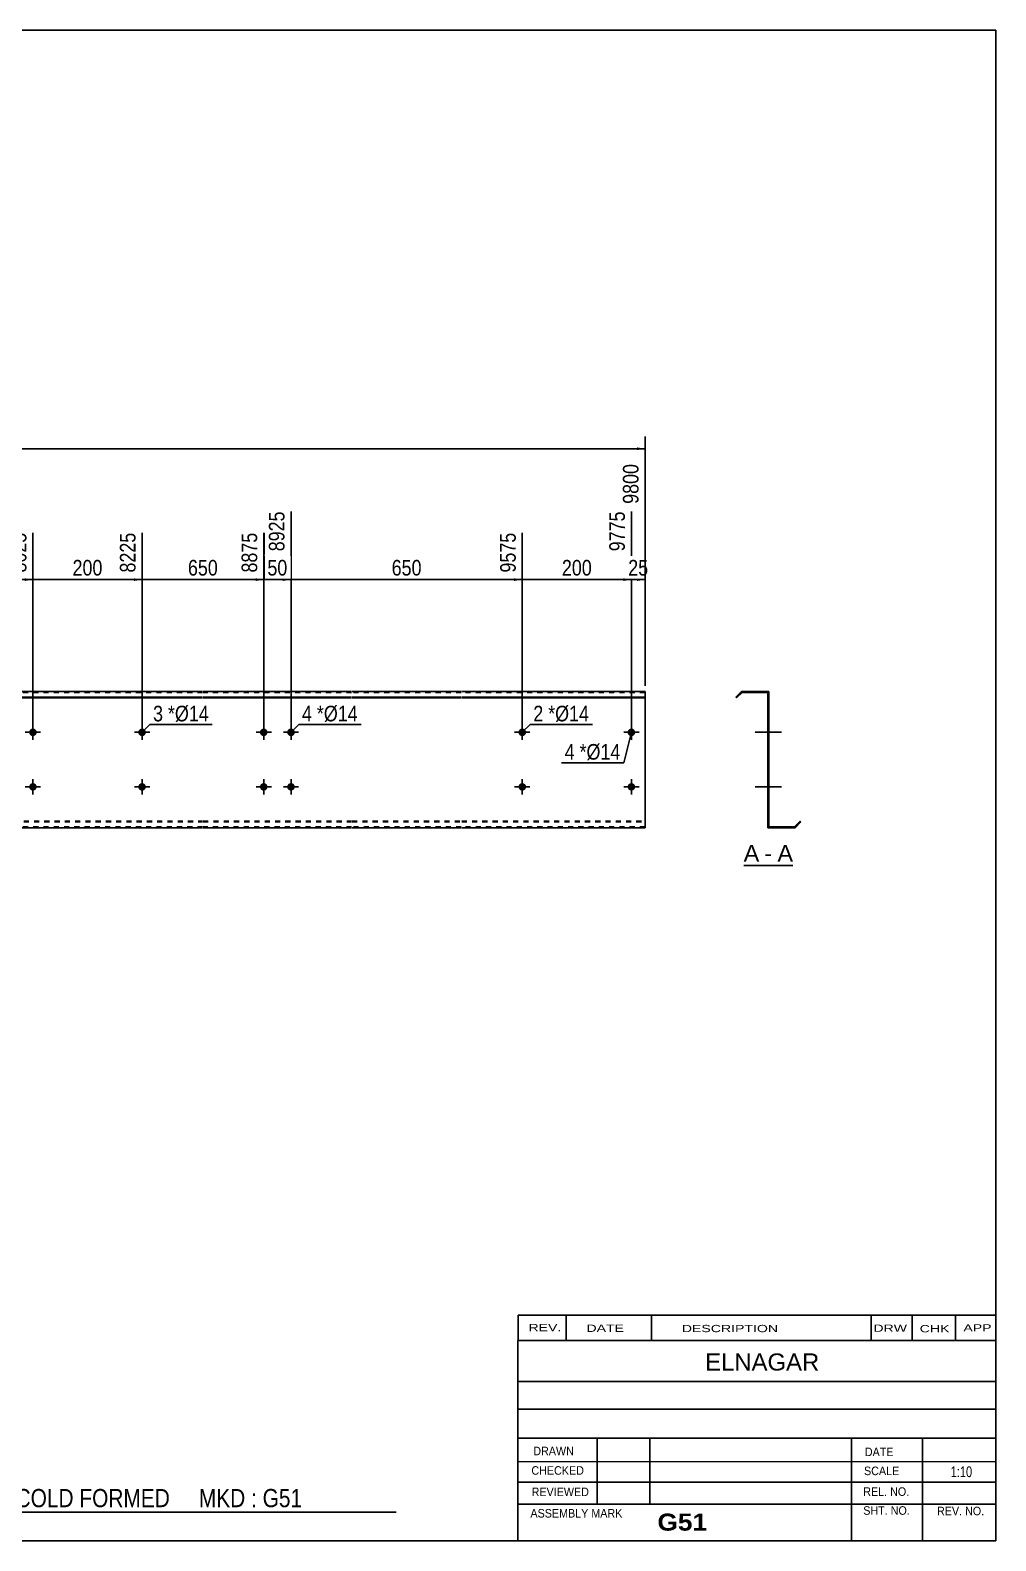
# Model space of a CAD drawing. Header units: millimetres. Extents: x -81 to 321, y -143 to 134.
# Drawn here: x 144.3 to 321.2, y -143.2 to 133.8 of the extents above; entities that cross this region are included whole.
import ezdxf

# ---------------------------------------------------------------- set-up
doc = ezdxf.new("R2010")
doc.units = ezdxf.units.MM
doc.linetypes.add('DXK_LINE_DOT1', pattern=[1.8814, 0.9407, -0.9407])
doc.styles.add('Arial', font='ARIAL.TTF', dxfattribs={"height": 0.2})
doc.styles.add('Arial Bold', font='ARIALBD.TTF', dxfattribs={"height": 0.2})
doc.styles.add('Arial Narrow', font='ARIALN.TTF', dxfattribs={"height": 0.2})

# ---------------------------------------------------------------- blocks, each defined once
blk = doc.blocks.new('Unknown-629088667-1846')
at = {"color": 5, "linetype": 'Continuous'}
for p, q in [((321.25, 133.75), (-78.75, 133.75)), ((-78.75, 133.75), (-78.75, -143.25)), ((321.25, -143.25), (321.25, 133.75)), ((-78.75, -143.25), (321.25, -143.25))]:
    blk.add_line(p, q, dxfattribs=at)
at = {"color": 174, "linetype": 'Continuous', "style": 'Arial'}
blk.add_text('Tekla structures', height=1.9102, rotation=90, dxfattribs=at).set_placement((-79.25, -142.75))
blk = doc.blocks.new('Unknown-629088667-12 - 1239')
at = {"color": 7, "linetype": 'Continuous'}
blk.add_line((275.05, -19.45), (284.08, -19.45), dxfattribs=at)
at = {"color": 0, "linetype": 'Continuous'}
blk.add_wipeout([(277.89, -18.7), (277.89, -15.5), (275.05, -15.5), (275.05, -18.7)], dxfattribs=at)
blk.add_wipeout([(280.28, -18.7), (280.28, -15.5), (278.85, -15.5), (278.85, -18.7)], dxfattribs=at)
at = {"color": 96, "linetype": 'Continuous', "style": 'Arial'}
blk.add_text('A', height=3.06, dxfattribs=at).set_placement((275.05, -18.7))
at = {"color": 0, "linetype": 'Continuous'}
blk.add_wipeout([(284.08, -18.7), (284.08, -15.5), (281.24, -15.5), (281.24, -18.7)], dxfattribs=at)
at = {"color": 96, "linetype": 'Continuous', "style": 'Arial'}
for s, p in [('A', (281.24, -18.7)), ('-', (278.85, -18.7))]:
    blk.add_text(s, height=3.06, dxfattribs=at).set_placement(p)
blk = doc.blocks.new('Part-629088667-1218 - 1203')
at = {"color": 2, "linetype": 'Continuous'}
for p, q in [((0, 12.5), (0, -12.5)), ((33.6, 12.5), (0, 12.5)), ((0, 11.44), (33.6, 11.44)), ((0, 11.3), (33.6, 11.3)), ((69.79, 12.5), (33.7, 12.5)), ((33.7, 11.44), (69.79, 11.44)), ((33.7, 11.3), (69.79, 11.3)), ((112.09, 12.5), (69.89, 12.5)), ((69.89, 11.44), (112.09, 11.44)), ((69.89, 11.3), (112.09, 11.3)), ((133.59, 12.5), (112.19, 12.5)), ((112.19, 11.44), (133.59, 11.44)), ((112.19, 11.3), (133.59, 11.3)), ((175.88, 12.5), (133.69, 12.5)), ((133.69, 11.44), (175.88, 11.44)), ((133.69, 11.3), (175.88, 11.3)), ((203.18, 12.5), (175.98, 12.5)), ((175.98, 11.44), (203.18, 11.44)), ((175.98, 11.3), (203.18, 11.3)), ((223.28, 12.5), (203.28, 12.5)), ((203.28, 11.44), (223.28, 11.44)), ((203.28, 11.3), (223.28, 11.3)), ((256.97, 12.5), (223.38, 12.5)), ((223.38, 11.44), (256.97, 11.44)), ((223.38, 11.3), (256.97, 11.3)), ((256.97, 12.5), (256.97, -12.5)), ((33.6, -12.5), (0, -12.5)), ((69.79, -12.5), (33.7, -12.5)), ((112.09, -12.5), (69.89, -12.5)), ((133.59, -12.5), (112.19, -12.5)), ((175.88, -12.5), (133.69, -12.5)), ((203.18, -12.5), (175.98, -12.5)), ((223.28, -12.5), (203.28, -12.5)), ((256.97, -12.5), (223.38, -12.5))]:
    blk.add_line(p, q, dxfattribs=at)
at = {"color": 7, "linetype": 'DXK_LINE_DOT1'}
for p, q in [((33.6, 12.3), (0, 12.3)), ((69.79, 12.3), (33.7, 12.3)), ((112.09, 12.3), (69.89, 12.3)), ((133.59, 12.3), (112.19, 12.3)), ((175.88, 12.3), (133.69, 12.3)), ((203.18, 12.3), (175.98, 12.3)), ((223.28, 12.3), (203.28, 12.3)), ((256.97, 12.3), (223.38, 12.3)), ((0, -11.3), (33.6, -11.3)), ((0, -11.44), (33.6, -11.44)), ((33.6, -12.3), (0, -12.3)), ((33.7, -11.3), (69.79, -11.3)), ((33.7, -11.44), (69.79, -11.44)), ((69.79, -12.3), (33.7, -12.3)), ((69.89, -11.3), (112.09, -11.3)), ((69.89, -11.44), (112.09, -11.44)), ((112.09, -12.3), (69.89, -12.3)), ((112.19, -11.3), (133.59, -11.3)), ((112.19, -11.44), (133.59, -11.44)), ((133.59, -12.3), (112.19, -12.3)), ((133.69, -11.3), (175.88, -11.3)), ((133.69, -11.44), (175.88, -11.44)), ((175.88, -12.3), (133.69, -12.3)), ((175.98, -11.3), (203.18, -11.3)), ((175.98, -11.44), (203.18, -11.44)), ((203.18, -12.3), (175.98, -12.3)), ((203.28, -11.3), (223.28, -11.3)), ((203.28, -11.44), (223.28, -11.44)), ((223.28, -12.3), (203.28, -12.3)), ((223.38, -11.3), (256.97, -11.3)), ((223.38, -11.44), (256.97, -11.44)), ((256.97, -12.3), (223.38, -12.3))]:
    blk.add_line(p, q, dxfattribs=at)
blk = doc.blocks.new('Bolt-629088667-1224 - 1203')
at = {"linetype": 'Continuous'}
for points in [[(186.38, 5, -1), (187.78, 5, -1)], [(191.38, 5, -1), (192.78, 5, -1)], [(186.38, -5, -1), (187.78, -5, -1)], [(191.38, -5, -1), (192.78, -5, -1)]]:
    blk.add_hatch(color=3, dxfattribs=at).paths.add_polyline_path(points)
at = {"color": 3, "linetype": 'Continuous'}
for p, q in [((187.08, 3.6), (187.08, 6.4)), ((192.08, 3.6), (192.08, 6.4)), ((185.68, 5), (188.48, 5)), ((190.68, 5), (193.48, 5)), ((185.68, -5), (188.48, -5)), ((187.08, -6.4), (187.08, -3.6)), ((190.68, -5), (193.48, -5)), ((192.08, -6.4), (192.08, -3.6))]:
    blk.add_line(p, q, dxfattribs=at)
blk = doc.blocks.new('Bolt-629088667-1225 - 1203')
at = {"linetype": 'Continuous'}
blk.add_hatch(color=3, dxfattribs=at).paths.add_polyline_path([(233.77, 5, -1), (235.17, 5, -1)])
at = {"color": 3, "linetype": 'Continuous'}
for p, q in [((234.47, 3.6), (234.47, 6.4)), ((233.07, 5), (235.87, 5))]:
    blk.add_line(p, q, dxfattribs=at)
blk = doc.blocks.new('Bolt-629088667-1226 - 1203')
at = {"linetype": 'Continuous'}
blk.add_hatch(color=3, dxfattribs=at).paths.add_polyline_path([(233.77, -5, -1), (235.17, -5, -1)])
at = {"color": 3, "linetype": 'Continuous'}
for p, q in [((235.87, -5), (233.07, -5)), ((234.47, -6.4), (234.47, -3.6))]:
    blk.add_line(p, q, dxfattribs=at)
blk = doc.blocks.new('Bolt-629088667-1227 - 1203')
at = {"linetype": 'Continuous'}
blk.add_hatch(color=3, dxfattribs=at).paths.add_polyline_path([(164.08, 5, -1), (165.48, 5, -1)])
at = {"color": 3, "linetype": 'Continuous'}
for p, q in [((164.78, 3.6), (164.78, 6.4)), ((166.18, 5), (163.38, 5))]:
    blk.add_line(p, q, dxfattribs=at)
blk = doc.blocks.new('Bolt-629088667-1228 - 1203')
at = {"linetype": 'Continuous'}
for points in [[(144.08, -5, -1), (145.48, -5, -1)], [(253.77, -5, -1), (255.17, -5, -1)]]:
    blk.add_hatch(color=3, dxfattribs=at).paths.add_polyline_path(points)
at = {"color": 3, "linetype": 'Continuous'}
for p, q in [((146.18, -5), (143.38, -5)), ((144.78, -6.4), (144.78, -3.6)), ((255.87, -5), (253.07, -5)), ((254.47, -6.4), (254.47, -3.6))]:
    blk.add_line(p, q, dxfattribs=at)
blk = doc.blocks.new('Bolt-629088667-1229 - 1203')
at = {"linetype": 'Continuous'}
for points in [[(144.08, 5, -1), (145.48, 5, -1)], [(253.77, 5, -1), (255.17, 5, -1)]]:
    blk.add_hatch(color=3, dxfattribs=at).paths.add_polyline_path(points)
at = {"color": 3, "linetype": 'Continuous'}
for p, q in [((144.78, 3.6), (144.78, 6.4)), ((254.47, 3.6), (254.47, 6.4)), ((146.18, 5), (143.38, 5)), ((255.87, 5), (253.07, 5))]:
    blk.add_line(p, q, dxfattribs=at)
blk = doc.blocks.new('Bolt-629088667-1231 - 1203')
at = {"linetype": 'Continuous'}
blk.add_hatch(color=3, dxfattribs=at).paths.add_polyline_path([(164.08, 5, -1), (165.48, 5, -1)])
at = {"color": 3, "linetype": 'Continuous'}
for p, q in [((164.78, 3.6), (164.78, 6.4)), ((166.18, 5), (163.38, 5))]:
    blk.add_line(p, q, dxfattribs=at)
blk = doc.blocks.new('Bolt-629088667-1232 - 1203')
at = {"linetype": 'Continuous'}
blk.add_hatch(color=3, dxfattribs=at).paths.add_polyline_path([(164.08, -5, -1), (165.48, -5, -1)])
at = {"color": 3, "linetype": 'Continuous'}
for p, q in [((166.18, -5), (163.38, -5)), ((164.78, -6.4), (164.78, -3.6))]:
    blk.add_line(p, q, dxfattribs=at)
blk = doc.blocks.new('Part-629088667-1241 - 1239')
at = {"color": 2, "linetype": 'Continuous'}
for p, q in [((274.67, 12.5), (273.6, 11.44)), ((273.6, 11.44), (273.75, 11.3)), ((273.75, 11.3), (274.75, 12.3)), ((274.67, 12.5), (279.67, 12.5)), ((274.75, 12.3), (279.47, 12.3)), ((279.47, -12.5), (279.47, 12.3)), ((279.67, -12.3), (279.67, 12.5)), ((284.47, -12.5), (279.47, -12.5)), ((284.38, -12.3), (279.67, -12.3)), ((284.38, -12.3), (285.38, -11.3)), ((284.47, -12.5), (285.53, -11.44)), ((285.53, -11.44), (285.38, -11.3))]:
    blk.add_line(p, q, dxfattribs=at)
blk = doc.blocks.new('Bolt-629088667-1242 - 1239')
at = {"linetype": 'Continuous'}
for points in [[(279.47, 5.7), (279.47, 4.3), (279.67, 4.3), (279.67, 5.7)], [(279.47, 5.7), (279.47, 4.3), (279.67, 4.3), (279.67, 5.7)], [(279.47, -4.3), (279.47, -5.7), (279.67, -5.7), (279.67, -4.3)], [(279.47, -4.3), (279.47, -5.7), (279.67, -5.7), (279.67, -4.3)]]:
    blk.add_hatch(color=3, dxfattribs=at).paths.add_polyline_path(points)
at = {"color": 3, "linetype": 'Continuous'}
for p, q in [((279.67, 5.7), (279.47, 5.7)), ((279.67, 5.7), (279.47, 5.7)), ((280.99, 5), (277.19, 5)), ((280.99, 5), (277.19, 5)), ((279.67, 4.3), (279.47, 4.3)), ((279.67, 4.3), (279.47, 4.3)), ((280.99, -5), (277.19, -5)), ((280.99, -5), (277.19, -5)), ((279.67, -4.3), (279.47, -4.3)), ((279.67, -4.3), (279.47, -4.3)), ((279.67, -5.7), (279.47, -5.7)), ((279.67, -5.7), (279.47, -5.7))]:
    blk.add_line(p, q, dxfattribs=at)
blk = doc.blocks.new('Bolt-629088667-1243 - 1239')
at = {"linetype": 'Continuous'}
blk.add_hatch(color=3, dxfattribs=at).paths.add_polyline_path([(279.47, 5.7), (279.47, 4.3), (279.67, 4.3), (279.67, 5.7)])
blk.add_hatch(color=3, dxfattribs=at).paths.add_polyline_path([(279.47, 5.7), (279.47, 4.3), (279.67, 4.3), (279.67, 5.7)])
at = {"color": 3, "linetype": 'Continuous'}
for p, q in [((279.47, 5.7), (279.67, 5.7)), ((279.47, 5.7), (279.67, 5.7)), ((278.64, 5), (281.94, 5)), ((278.64, 5), (281.94, 5)), ((279.47, 4.3), (279.67, 4.3)), ((279.47, 4.3), (279.67, 4.3))]:
    blk.add_line(p, q, dxfattribs=at)
blk = doc.blocks.new('Bolt-629088667-1244 - 1239')
at = {"linetype": 'Continuous'}
blk.add_hatch(color=3, dxfattribs=at).paths.add_polyline_path([(279.47, -4.3), (279.47, -5.7), (279.67, -5.7), (279.67, -4.3)])
blk.add_hatch(color=3, dxfattribs=at).paths.add_polyline_path([(279.47, -4.3), (279.47, -5.7), (279.67, -5.7), (279.67, -4.3)])
at = {"color": 3, "linetype": 'Continuous'}
for p, q in [((278.64, -5), (281.94, -5)), ((278.64, -5), (281.94, -5)), ((279.47, -4.3), (279.67, -4.3)), ((279.47, -4.3), (279.67, -4.3)), ((279.47, -5.7), (279.67, -5.7)), ((279.47, -5.7), (279.67, -5.7))]:
    blk.add_line(p, q, dxfattribs=at)
blk = doc.blocks.new('Bolt-629088667-1245 - 1239')
at = {"linetype": 'Continuous'}
blk.add_hatch(color=3, dxfattribs=at).paths.add_polyline_path([(279.47, -4.3), (279.47, -5.7), (279.67, -5.7), (279.67, -4.3)])
blk.add_hatch(color=3, dxfattribs=at).paths.add_polyline_path([(279.47, -4.3), (279.47, -5.7), (279.67, -5.7), (279.67, -4.3)])
at = {"color": 3, "linetype": 'Continuous'}
for p, q in [((278.64, -5), (281.94, -5)), ((278.64, -5), (281.94, -5)), ((279.47, -4.3), (279.67, -4.3)), ((279.47, -4.3), (279.67, -4.3)), ((279.47, -5.7), (279.67, -5.7)), ((279.47, -5.7), (279.67, -5.7))]:
    blk.add_line(p, q, dxfattribs=at)
blk = doc.blocks.new('Bolt-629088667-1246 - 1239')
at = {"linetype": 'Continuous'}
blk.add_hatch(color=3, dxfattribs=at).paths.add_polyline_path([(279.47, 5.7), (279.47, 4.3), (279.67, 4.3), (279.67, 5.7)])
blk.add_hatch(color=3, dxfattribs=at).paths.add_polyline_path([(279.47, 5.7), (279.47, 4.3), (279.67, 4.3), (279.67, 5.7)])
at = {"color": 3, "linetype": 'Continuous'}
for p, q in [((279.47, 5.7), (279.67, 5.7)), ((279.47, 5.7), (279.67, 5.7)), ((278.64, 5), (281.94, 5)), ((278.64, 5), (281.94, 5)), ((279.47, 4.3), (279.67, 4.3)), ((279.47, 4.3), (279.67, 4.3))]:
    blk.add_line(p, q, dxfattribs=at)
blk = doc.blocks.new('Bolt-629088667-1247 - 1239')
at = {"linetype": 'Continuous'}
for points in [[(279.47, 5.7), (279.47, 4.3), (279.67, 4.3), (279.67, 5.7)], [(279.47, 5.7), (279.47, 4.3), (279.67, 4.3), (279.67, 5.7)], [(279.47, -4.3), (279.47, -5.7), (279.67, -5.7), (279.67, -4.3)], [(279.47, -4.3), (279.47, -5.7), (279.67, -5.7), (279.67, -4.3)]]:
    blk.add_hatch(color=3, dxfattribs=at).paths.add_polyline_path(points)
at = {"color": 3, "linetype": 'Continuous'}
for p, q in [((279.67, 5.7), (279.47, 5.7)), ((279.67, 5.7), (279.47, 5.7)), ((280.97, 5), (277.17, 5)), ((280.97, 5), (277.17, 5)), ((279.67, 4.3), (279.47, 4.3)), ((279.67, 4.3), (279.47, 4.3)), ((280.97, -5), (277.17, -5)), ((280.97, -5), (277.17, -5)), ((279.67, -4.3), (279.47, -4.3)), ((279.67, -4.3), (279.47, -4.3)), ((279.67, -5.7), (279.47, -5.7)), ((279.67, -5.7), (279.47, -5.7))]:
    blk.add_line(p, q, dxfattribs=at)
blk = doc.blocks.new('Bolt-629088667-1248 - 1239')
at = {"linetype": 'Continuous'}
blk.add_hatch(color=3, dxfattribs=at).paths.add_polyline_path([(279.47, 5.7), (279.47, 4.3), (279.67, 4.3), (279.67, 5.7)])
at = {"color": 3, "linetype": 'Continuous'}
for p, q in [((279.67, 5.7), (279.47, 5.7)), ((280.62, 5), (277.32, 5)), ((279.67, 4.3), (279.47, 4.3))]:
    blk.add_line(p, q, dxfattribs=at)
blk = doc.blocks.new('Bolt-629088667-1249 - 1239')
at = {"linetype": 'Continuous'}
blk.add_hatch(color=3, dxfattribs=at).paths.add_polyline_path([(279.47, -4.3), (279.47, -5.7), (279.67, -5.7), (279.67, -4.3)])
at = {"color": 3, "linetype": 'Continuous'}
for p, q in [((278.67, -5), (281.97, -5)), ((279.47, -4.3), (279.67, -4.3)), ((279.47, -5.7), (279.67, -5.7))]:
    blk.add_line(p, q, dxfattribs=at)
blk = doc.blocks.new('Bolt-629088667-1250 - 1239')
at = {"linetype": 'Continuous'}
blk.add_hatch(color=3, dxfattribs=at).paths.add_polyline_path([(279.47, 5.7), (279.47, 4.3), (279.67, 4.3), (279.67, 5.7)])
at = {"color": 3, "linetype": 'Continuous'}
for p, q in [((279.47, 5.7), (279.67, 5.7)), ((278.67, 5), (281.97, 5)), ((279.47, 4.3), (279.67, 4.3))]:
    blk.add_line(p, q, dxfattribs=at)
blk = doc.blocks.new('Bolt-629088667-1251 - 1239')
at = {"linetype": 'Continuous'}
blk.add_hatch(color=3, dxfattribs=at).paths.add_polyline_path([(279.47, -4.3), (279.47, -5.7), (279.67, -5.7), (279.67, -4.3)])
blk.add_hatch(color=3, dxfattribs=at).paths.add_polyline_path([(279.47, -4.3), (279.47, -5.7), (279.67, -5.7), (279.67, -4.3)])
at = {"color": 3, "linetype": 'Continuous'}
for p, q in [((278.67, -5), (281.97, -5)), ((278.67, -5), (281.97, -5)), ((279.47, -4.3), (279.67, -4.3)), ((279.47, -4.3), (279.67, -4.3)), ((279.47, -5.7), (279.67, -5.7)), ((279.47, -5.7), (279.67, -5.7))]:
    blk.add_line(p, q, dxfattribs=at)
blk = doc.blocks.new('Bolt-629088667-1252 - 1239')
at = {"linetype": 'Continuous'}
blk.add_hatch(color=3, dxfattribs=at).paths.add_polyline_path([(279.47, 5.7), (279.47, 4.3), (279.67, 4.3), (279.67, 5.7)])
blk.add_hatch(color=3, dxfattribs=at).paths.add_polyline_path([(279.47, 5.7), (279.47, 4.3), (279.67, 4.3), (279.67, 5.7)])
at = {"color": 3, "linetype": 'Continuous'}
for p, q in [((279.47, 5.7), (279.67, 5.7)), ((279.47, 5.7), (279.67, 5.7)), ((278.67, 5), (281.97, 5)), ((278.67, 5), (281.97, 5)), ((279.47, 4.3), (279.67, 4.3)), ((279.47, 4.3), (279.67, 4.3))]:
    blk.add_line(p, q, dxfattribs=at)
blk = doc.blocks.new('Bolt-629088667-1253 - 1239')
at = {"linetype": 'Continuous'}
for points in [[(279.47, 5.7), (279.47, 4.3), (279.67, 4.3), (279.67, 5.7)], [(279.47, -4.3), (279.47, -5.7), (279.67, -5.7), (279.67, -4.3)]]:
    blk.add_hatch(color=3, dxfattribs=at).paths.add_polyline_path(points)
at = {"color": 3, "linetype": 'Continuous'}
for p, q in [((279.67, 5.7), (279.47, 5.7)), ((279.67, 5), (277.47, 5)), ((279.67, 4.3), (279.47, 4.3)), ((279.67, -5), (277.47, -5)), ((279.67, -4.3), (279.47, -4.3)), ((279.67, -5.7), (279.47, -5.7))]:
    blk.add_line(p, q, dxfattribs=at)
blk = doc.blocks.new('Bolt-629088667-1254 - 1239')
at = {"linetype": 'Continuous'}
blk.add_hatch(color=3, dxfattribs=at).paths.add_polyline_path([(279.47, 5.7), (279.47, 4.3), (279.67, 4.3), (279.67, 5.7)])
at = {"color": 3, "linetype": 'Continuous'}
for p, q in [((279.47, 5.7), (279.67, 5.7)), ((278.67, 5), (281.97, 5)), ((279.47, 4.3), (279.67, 4.3))]:
    blk.add_line(p, q, dxfattribs=at)
blk = doc.blocks.new('Bolt-629088667-1255 - 1239')
at = {"linetype": 'Continuous'}
blk.add_hatch(color=3, dxfattribs=at).paths.add_polyline_path([(279.47, -4.3), (279.47, -5.7), (279.67, -5.7), (279.67, -4.3)])
at = {"color": 3, "linetype": 'Continuous'}
for p, q in [((278.67, -5), (281.97, -5)), ((279.47, -4.3), (279.67, -4.3)), ((279.47, -5.7), (279.67, -5.7))]:
    blk.add_line(p, q, dxfattribs=at)
blk = doc.blocks.new('StraightDimension-629088667-1279 - 1203')
at = {"linetype": 'Continuous'}
blk.add_hatch(color=7, dxfattribs=at).paths.add_polyline_path([(143.28, 33.25), (144.78, 33), (143.28, 32.75)])
at = {"color": 7, "linetype": 'Continuous'}
for p, q in [((122.89, 6), (122.89, 41.61)), ((144.78, 6), (144.78, 41.61)), ((122.89, 33), (144.78, 33))]:
    blk.add_line(p, q, dxfattribs=at)
at = {"color": 0, "linetype": 'Continuous'}
blk.add_wipeout([(144.18, 42.21), (139.98, 42.21), (139.98, 33.7), (144.18, 33.7)], dxfattribs=at)
at = {"color": 0}
blk.add_wipeout([(138.09, 33.15), (138.09, 37.35), (129.58, 37.35), (129.58, 33.15)], dxfattribs=at)
at = {"color": 3, "linetype": 'Continuous', "style": 'Arial Narrow'}
blk.add_text('8025', height=2.863, rotation=90.0002, dxfattribs=at).set_placement((143.58, 34.3))
at = {"color": 3, "style": 'Arial Narrow'}
blk.add_text('3125', height=2.863, dxfattribs=at).set_placement((130.18, 33.75))
blk = doc.blocks.new('StraightDimension-629088667-1274 - 1203')
at = {"linetype": 'Continuous'}
blk.add_hatch(color=7, dxfattribs=at).paths.add_polyline_path([(252.97, 33.25), (254.47, 33), (252.97, 32.75)])
at = {"color": 7, "linetype": 'Continuous'}
for p, q in [((254.47, 6), (254.47, 45.51)), ((234.47, 6), (234.47, 41.61)), ((234.47, 33), (254.47, 33))]:
    blk.add_line(p, q, dxfattribs=at)
at = {"color": 0, "linetype": 'Continuous'}
blk.add_wipeout([(253.87, 46.11), (249.67, 46.11), (249.67, 37.6), (253.87, 37.6)], dxfattribs=at)
at = {"color": 0}
blk.add_wipeout([(247.81, 33.15), (247.81, 37.35), (241.13, 37.35), (241.13, 33.15)], dxfattribs=at)
at = {"color": 3, "linetype": 'Continuous', "style": 'Arial Narrow'}
blk.add_text('9775', height=2.863, rotation=90.0002, dxfattribs=at).set_placement((253.27, 38.2))
at = {"color": 3, "style": 'Arial Narrow'}
blk.add_text('200', height=2.863, dxfattribs=at).set_placement((241.73, 33.75))
blk = doc.blocks.new('StraightDimension-629088667-1273 - 1203')
at = {"linetype": 'Continuous'}
blk.add_hatch(color=7, dxfattribs=at).paths.add_polyline_path([(255.47, 33.25), (256.97, 33), (255.47, 32.75)])
at = {"color": 7, "linetype": 'Continuous'}
for p, q in [((256.97, 13.5), (256.97, 54.21)), ((254.47, 6), (254.47, 45.51)), ((254.47, 33), (256.97, 33))]:
    blk.add_line(p, q, dxfattribs=at)
at = {"color": 0, "linetype": 'Continuous'}
blk.add_wipeout([(256.37, 54.81), (252.17, 54.81), (252.17, 46.3), (256.37, 46.3)], dxfattribs=at)
at = {"color": 0}
blk.add_wipeout([(258.15, 33.15), (258.15, 37.35), (253.29, 37.35), (253.29, 33.15)], dxfattribs=at)
at = {"color": 3, "linetype": 'Continuous', "style": 'Arial Narrow'}
blk.add_text('9800', height=2.863, rotation=90.0002, dxfattribs=at).set_placement((255.77, 46.9))
at = {"color": 3, "style": 'Arial Narrow'}
blk.add_text('25', height=2.863, dxfattribs=at).set_placement((253.89, 33.75))
blk = doc.blocks.new('StraightDimension-629088667-1275 - 1203')
at = {"linetype": 'Continuous'}
blk.add_hatch(color=7, dxfattribs=at).paths.add_polyline_path([(232.97, 33.25), (234.47, 33), (232.97, 32.75)])
at = {"color": 7, "linetype": 'Continuous'}
for p, q in [((192.08, 6), (192.08, 45.51)), ((234.47, 6), (234.47, 41.61)), ((192.08, 33), (234.47, 33))]:
    blk.add_line(p, q, dxfattribs=at)
at = {"color": 0, "linetype": 'Continuous'}
blk.add_wipeout([(233.87, 42.21), (229.67, 42.21), (229.67, 33.7), (233.87, 33.7)], dxfattribs=at)
at = {"color": 0}
blk.add_wipeout([(216.62, 33.15), (216.62, 37.35), (209.93, 37.35), (209.93, 33.15)], dxfattribs=at)
at = {"color": 3, "linetype": 'Continuous', "style": 'Arial Narrow'}
blk.add_text('9575', height=2.863, rotation=90.0002, dxfattribs=at).set_placement((233.27, 34.3))
at = {"color": 3, "style": 'Arial Narrow'}
blk.add_text('650', height=2.863, dxfattribs=at).set_placement((210.53, 33.75))
blk = doc.blocks.new('StraightDimension-629088667-1276 - 1203')
at = {"linetype": 'Continuous'}
blk.add_hatch(color=7, dxfattribs=at).paths.add_polyline_path([(190.58, 33.25), (192.08, 33), (190.58, 32.75)])
at = {"color": 7, "linetype": 'Continuous'}
for p, q in [((192.08, 6), (192.08, 45.51)), ((187.08, 6), (187.08, 41.61)), ((187.08, 33), (192.08, 33))]:
    blk.add_line(p, q, dxfattribs=at)
at = {"color": 0}
blk.add_wipeout([(192.01, 33.15), (192.01, 37.35), (187.15, 37.35), (187.15, 33.15)], dxfattribs=at)
at = {"color": 0, "linetype": 'Continuous'}
blk.add_wipeout([(191.48, 46.11), (187.28, 46.11), (187.28, 37.6), (191.48, 37.6)], dxfattribs=at)
at = {"color": 3, "linetype": 'Continuous', "style": 'Arial Narrow'}
blk.add_text('8925', height=2.863, rotation=90.0002, dxfattribs=at).set_placement((190.88, 38.2))
at = {"color": 3, "style": 'Arial Narrow'}
blk.add_text('50', height=2.863, dxfattribs=at).set_placement((187.75, 33.75))
blk = doc.blocks.new('StraightDimension-629088667-1277 - 1203')
at = {"linetype": 'Continuous'}
blk.add_hatch(color=7, dxfattribs=at).paths.add_polyline_path([(185.58, 33.25), (187.08, 33), (185.58, 32.75)])
at = {"color": 7, "linetype": 'Continuous'}
for p, q in [((164.78, 6), (164.78, 41.61)), ((187.08, 6), (187.08, 41.61)), ((164.78, 33), (187.08, 33))]:
    blk.add_line(p, q, dxfattribs=at)
at = {"color": 0, "linetype": 'Continuous'}
blk.add_wipeout([(186.48, 42.21), (182.28, 42.21), (182.28, 33.7), (186.48, 33.7)], dxfattribs=at)
at = {"color": 0}
blk.add_wipeout([(179.27, 33.15), (179.27, 37.35), (172.59, 37.35), (172.59, 33.15)], dxfattribs=at)
at = {"color": 3, "linetype": 'Continuous', "style": 'Arial Narrow'}
blk.add_text('8875', height=2.863, rotation=90.0002, dxfattribs=at).set_placement((185.88, 34.3))
at = {"color": 3, "style": 'Arial Narrow'}
blk.add_text('650', height=2.863, dxfattribs=at).set_placement((173.19, 33.75))
blk = doc.blocks.new('StraightDimension-629088667-1278 - 1203')
at = {"linetype": 'Continuous'}
blk.add_hatch(color=7, dxfattribs=at).paths.add_polyline_path([(163.28, 33.25), (164.78, 33), (163.28, 32.75)])
at = {"color": 7, "linetype": 'Continuous'}
for p, q in [((144.78, 6), (144.78, 41.61)), ((164.78, 6), (164.78, 41.61)), ((144.78, 33), (164.78, 33))]:
    blk.add_line(p, q, dxfattribs=at)
at = {"color": 0, "linetype": 'Continuous'}
blk.add_wipeout([(164.18, 42.21), (159.98, 42.21), (159.98, 33.7), (164.18, 33.7)], dxfattribs=at)
at = {"color": 0}
blk.add_wipeout([(158.13, 33.15), (158.13, 37.35), (151.44, 37.35), (151.44, 33.15)], dxfattribs=at)
at = {"color": 3, "linetype": 'Continuous', "style": 'Arial Narrow'}
blk.add_text('8225', height=2.863, rotation=90.0002, dxfattribs=at).set_placement((163.58, 34.3))
at = {"color": 3, "style": 'Arial Narrow'}
blk.add_text('200', height=2.863, dxfattribs=at).set_placement((152.04, 33.75))
blk = doc.blocks.new('StraightDimension-629088667-1370 - 1203')
at = {"linetype": 'Continuous'}
for points in [[(1.5, 56.75), (0, 57), (1.5, 57.25)], [(255.47, 57.25), (256.97, 57), (255.47, 56.75)]]:
    blk.add_hatch(color=7, dxfattribs=at).paths.add_polyline_path(points)
at = {"color": 7, "linetype": 'Continuous'}
for p, q in [((0, 13.5), (0, 59.25)), ((256.97, 13.5), (256.97, 59.25)), ((0, 57), (256.97, 57))]:
    blk.add_line(p, q, dxfattribs=at)
at = {"color": 0}
blk.add_wipeout([(132.74, 57.15), (132.74, 61.35), (124.23, 61.35), (124.23, 57.15)], dxfattribs=at)
at = {"color": 3, "style": 'Arial Narrow'}
blk.add_text('9800', height=2.863, dxfattribs=at).set_placement((124.83, 57.75))
blk = doc.blocks.new('CBS_CALLOFF-629088667-1906')
at = {"color": 7, "linetype": 'Continuous'}
blk.add_line((95.13, -137.98), (211.36, -138), dxfattribs=at)
at = {"color": 3, "linetype": 'Continuous', "style": 'Arial Narrow'}
blk.add_text('QTY= 1 Nos.      COLD FORMED     MKD : G51', height=3.3405, dxfattribs=at).set_placement((112.99, -137.09))
blk = doc.blocks.new('CBS_NAME_BLOG-629088667-1907')
at = {"color": 7, "linetype": 'Continuous'}
for p, q in [((233.66, -106.5), (321.18, -106.5)), ((233.66, -143.21), (233.66, -106.5)), ((233.66, -114.04), (321.18, -114.04)), ((233.73, -119.09), (321.25, -119.09)), ((233.66, -124.46), (321.18, -124.46)), ((248.18, -136.57), (248.18, -124.47)), ((257.87, -136.54), (257.87, -124.47)), ((294.78, -143.21), (294.78, -124.48)), ((307.83, -143.21), (307.83, -124.47)), ((233.67, -128.76), (321.25, -128.74)), ((233.66, -132.51), (321.18, -132.51)), ((233.66, -136.55), (321.18, -136.55)), ((233.66, -143.25), (321.25, -143.25))]:
    blk.add_line(p, q, dxfattribs=at)
at = {"color": 3, "linetype": 'Continuous', "style": 'Arial'}
blk.add_text('ELNAGAR', height=3.133, dxfattribs=at).set_placement((267.98, -112.03))
at = {"color": 3, "linetype": 'Continuous'}
for s, height, style, width, p in [('DRAWN', 1.566, 'Arial', 0.9, (236.49, -127.57)), ('DATE', 1.566, 'Arial', 0.9, (297.25, -127.73)), ('CHECKED', 1.566, 'Arial', 0.9, (236.14, -131.14)), ('SCALE', 1.566, 'Arial', 0.9, (297.1, -131.21)), ('1:10', 1.957, 'Arial Narrow', 0.9, (312.99, -131.57)), ('REVIEWED', 1.566, 'Arial', 0.9, (236.18, -135.06)), ('REL. NO.', 1.566, 'Arial', 0.9, (296.96, -135.01)), ('ASSEMBLY MARK', 1.5663, 'Arial', 0.9, (235.96, -138.99)), ('G51', 3.131, 'Arial Bold', 1.1, (259.24, -141.39)), ('SHT. NO.', 1.566, 'Arial', 0.9, (296.96, -138.48)), ('REV. NO.', 1.566, 'Arial', 0.9, (310.48, -138.57))]:
    blk.add_text(s, height=height, dxfattribs=dict(at, style=style, width=width)).set_placement(p)
blk = doc.blocks.new('CBS_REVISION-629088667-1908')
at = {"color": 7, "linetype": 'Continuous'}
for p, q in [((233.74, -101.87), (321.24, -101.87)), ((233.74, -101.87), (233.74, -106.5)), ((242.54, -101.87), (242.54, -106.5)), ((258.13, -101.87), (258.13, -106.44)), ((298.39, -101.87), (298.39, -106.5)), ((305.93, -101.87), (305.93, -106.5)), ((313.88, -101.87), (313.88, -106.5)), ((233.74, -106.5), (321.24, -106.5))]:
    blk.add_line(p, q, dxfattribs=at)
at = {"color": 7, "style": 'Arial Narrow', "width": 1.7}
for s, height, p in [('REV.', 1.326, (235.6, -104.82)), ('DATE', 1.326, (246.23, -104.94)), ('DESCRIPTION', 1.3257, (263.71, -104.99)), ('DRW', 1.326, (298.82, -104.93)), ('CHK', 1.326, (307.31, -105.02)), ('APP', 1.326, (315.31, -104.87))]:
    blk.add_text(s, height=height, dxfattribs=at).set_placement(p)
blk = doc.blocks.new('MarkSet-629088667-1393 - 1203')
at = {"color": 0}
blk.add_wipeout([(238.32, 7.01), (238.32, 10.01), (236.49, 10.01), (236.49, 7.01)], dxfattribs=at)
blk.add_wipeout([(238.32, 7.01), (238.32, 10.01), (236.49, 10.01), (236.49, 7.01)], dxfattribs=at)
at = {"color": 7, "linetype": 'Continuous'}
blk.add_line((234.47, 5), (235.89, 6.41), dxfattribs=at)
at = {"color": 0}
blk.add_wipeout([(240.49, 7.01), (240.49, 10.01), (239.22, 10.01), (239.22, 7.01)], dxfattribs=at)
blk.add_wipeout([(240.49, 7.01), (240.49, 10.01), (239.22, 10.01), (239.22, 7.01)], dxfattribs=at)
at = {"color": 3, "style": 'Arial Narrow'}
blk.add_text('2', height=2.86, dxfattribs=at).set_placement((236.49, 7.01))
at = {"color": 0}
blk.add_wipeout([(246.71, 7.01), (246.71, 10.01), (240.49, 10.01), (240.49, 7.01)], dxfattribs=at)
blk.add_wipeout([(246.71, 7.01), (246.71, 10.01), (240.49, 10.01), (240.49, 7.01)], dxfattribs=at)
at = {"color": 7, "linetype": 'Continuous'}
blk.add_line((235.89, 6.41), (247.31, 6.41), dxfattribs=at)
at = {"color": 3, "style": 'Arial Narrow'}
for s, height, p in [('*', 2.86, (239.22, 7.01)), ('Ø14', 2.863, (240.49, 7.01))]:
    blk.add_text(s, height=height, dxfattribs=at).set_placement(p)
blk = doc.blocks.new('MarkSet-629088667-1399 - 1203')
at = {"color": 0}
blk.add_wipeout([(168.63, 7.01), (168.63, 10.01), (166.8, 10.01), (166.8, 7.01)], dxfattribs=at)
blk.add_wipeout([(168.63, 7.01), (168.63, 10.01), (166.8, 10.01), (166.8, 7.01)], dxfattribs=at)
at = {"color": 7, "linetype": 'Continuous'}
blk.add_line((164.78, 5), (166.2, 6.41), dxfattribs=at)
at = {"color": 0}
blk.add_wipeout([(170.8, 7.01), (170.8, 10.01), (169.53, 10.01), (169.53, 7.01)], dxfattribs=at)
blk.add_wipeout([(170.8, 7.01), (170.8, 10.01), (169.53, 10.01), (169.53, 7.01)], dxfattribs=at)
at = {"color": 3, "style": 'Arial Narrow'}
blk.add_text('3', height=2.86, dxfattribs=at).set_placement((166.8, 7.01))
at = {"color": 0}
blk.add_wipeout([(177.02, 7.01), (177.02, 10.01), (170.8, 10.01), (170.8, 7.01)], dxfattribs=at)
blk.add_wipeout([(177.02, 7.01), (177.02, 10.01), (170.8, 10.01), (170.8, 7.01)], dxfattribs=at)
at = {"color": 7, "linetype": 'Continuous'}
blk.add_line((166.2, 6.41), (177.62, 6.41), dxfattribs=at)
at = {"color": 3, "style": 'Arial Narrow'}
for s, height, p in [('*', 2.86, (169.53, 7.01)), ('Ø14', 2.863, (170.8, 7.01))]:
    blk.add_text(s, height=height, dxfattribs=at).set_placement(p)
blk = doc.blocks.new('MarkSet-629088667-1405 - 1203')
at = {"color": 0}
blk.add_wipeout([(244.07, -0.01), (244.07, 2.99), (242.24, 2.99), (242.24, -0.01)], dxfattribs=at)
blk.add_wipeout([(244.07, -0.01), (244.07, 2.99), (242.24, 2.99), (242.24, -0.01)], dxfattribs=at)
blk.add_wipeout([(246.24, -0.01), (246.24, 2.99), (244.97, 2.99), (244.97, -0.01)], dxfattribs=at)
blk.add_wipeout([(246.24, -0.01), (246.24, 2.99), (244.97, 2.99), (244.97, -0.01)], dxfattribs=at)
at = {"color": 3, "style": 'Arial Narrow'}
blk.add_text('4', height=2.86, dxfattribs=at).set_placement((242.24, -0.01))
at = {"color": 0}
blk.add_wipeout([(252.46, -0.01), (252.46, 2.99), (246.24, 2.99), (246.24, -0.01)], dxfattribs=at)
blk.add_wipeout([(252.46, -0.01), (252.46, 2.99), (246.24, 2.99), (246.24, -0.01)], dxfattribs=at)
at = {"color": 7, "linetype": 'Continuous'}
for p in [(254.47, 5), (241.64, -0.61)]:
    blk.add_line(p, (253.06, -0.61), dxfattribs=at)
at = {"color": 3, "style": 'Arial Narrow'}
for s, height, p in [('*', 2.86, (244.97, -0.01)), ('Ø14', 2.863, (246.24, -0.01))]:
    blk.add_text(s, height=height, dxfattribs=at).set_placement(p)
blk = doc.blocks.new('Mark-629088667-1409 - 1203')
at = {"color": 0}
blk.add_wipeout([(195.92, 7.01), (195.92, 10.01), (194.09, 10.01), (194.09, 7.01)], dxfattribs=at)
blk.add_wipeout([(195.92, 7.01), (195.92, 10.01), (194.09, 10.01), (194.09, 7.01)], dxfattribs=at)
at = {"color": 7, "linetype": 'Continuous'}
blk.add_line((192.08, 5), (193.49, 6.41), dxfattribs=at)
at = {"color": 0}
blk.add_wipeout([(198.1, 7.01), (198.1, 10.01), (196.82, 10.01), (196.82, 7.01)], dxfattribs=at)
blk.add_wipeout([(198.1, 7.01), (198.1, 10.01), (196.82, 10.01), (196.82, 7.01)], dxfattribs=at)
at = {"color": 3, "style": 'Arial Narrow'}
blk.add_text('4', height=2.86, dxfattribs=at).set_placement((194.09, 7.01))
at = {"color": 0}
blk.add_wipeout([(204.31, 7.01), (204.31, 10.01), (198.1, 10.01), (198.1, 7.01)], dxfattribs=at)
blk.add_wipeout([(204.31, 7.01), (204.31, 10.01), (198.1, 10.01), (198.1, 7.01)], dxfattribs=at)
at = {"color": 7, "linetype": 'Continuous'}
blk.add_line((193.49, 6.41), (204.91, 6.41), dxfattribs=at)
at = {"color": 3, "style": 'Arial Narrow'}
for s, height, p in [('*', 2.86, (196.82, 7.01)), ('Ø14', 2.863, (198.1, 7.01))]:
    blk.add_text(s, height=height, dxfattribs=at).set_placement(p)

msp = doc.modelspace()

# ---------------------------------------------------------------- block references
for name in ['Unknown-629088667-1846', 'Part-629088667-1218 - 1203', 'Part-629088667-1241 - 1239', 'Bolt-629088667-1229 - 1203', 'Bolt-629088667-1227 - 1203', 'Bolt-629088667-1231 - 1203', 'Bolt-629088667-1224 - 1203', 'Bolt-629088667-1225 - 1203', 'Bolt-629088667-1247 - 1239', 'Bolt-629088667-1242 - 1239', 'Bolt-629088667-1248 - 1239', 'Bolt-629088667-1253 - 1239', 'Bolt-629088667-1243 - 1239', 'Bolt-629088667-1246 - 1239', 'Bolt-629088667-1250 - 1239', 'Bolt-629088667-1252 - 1239', 'Bolt-629088667-1254 - 1239', 'Bolt-629088667-1228 - 1203', 'Bolt-629088667-1232 - 1203', 'Bolt-629088667-1226 - 1203', 'Bolt-629088667-1244 - 1239', 'Bolt-629088667-1245 - 1239', 'Bolt-629088667-1249 - 1239', 'Bolt-629088667-1251 - 1239', 'Bolt-629088667-1255 - 1239', 'CBS_REVISION-629088667-1908', 'CBS_NAME_BLOG-629088667-1907', 'CBS_CALLOFF-629088667-1906']:
    msp.add_blockref(name, (0, 0))

# ---------------------------------------------------------------- next in the draw order: block references
for name in ['StraightDimension-629088667-1274 - 1203', 'StraightDimension-629088667-1279 - 1203', 'Unknown-629088667-12 - 1239']:
    msp.add_blockref(name, (0, 0))

# ---------------------------------------------------------------- next in the draw order: block references
for name in ['StraightDimension-629088667-1273 - 1203', 'StraightDimension-629088667-1275 - 1203']:
    msp.add_blockref(name, (0, 0))

# ---------------------------------------------------------------- next in the draw order: block references
for name in ['StraightDimension-629088667-1276 - 1203', 'MarkSet-629088667-1393 - 1203']:
    msp.add_blockref(name, (0, 0))

# ---------------------------------------------------------------- next in the draw order: block references
for name in ['StraightDimension-629088667-1277 - 1203', 'Mark-629088667-1409 - 1203', 'MarkSet-629088667-1405 - 1203']:
    msp.add_blockref(name, (0, 0))

# ---------------------------------------------------------------- next in the draw order: block references
msp.add_blockref('StraightDimension-629088667-1278 - 1203', (0, 0))

# ---------------------------------------------------------------- next in the draw order: block references
for name in ['StraightDimension-629088667-1370 - 1203', 'MarkSet-629088667-1399 - 1203']:
    msp.add_blockref(name, (0, 0))

doc.saveas('drawing.dxf')
